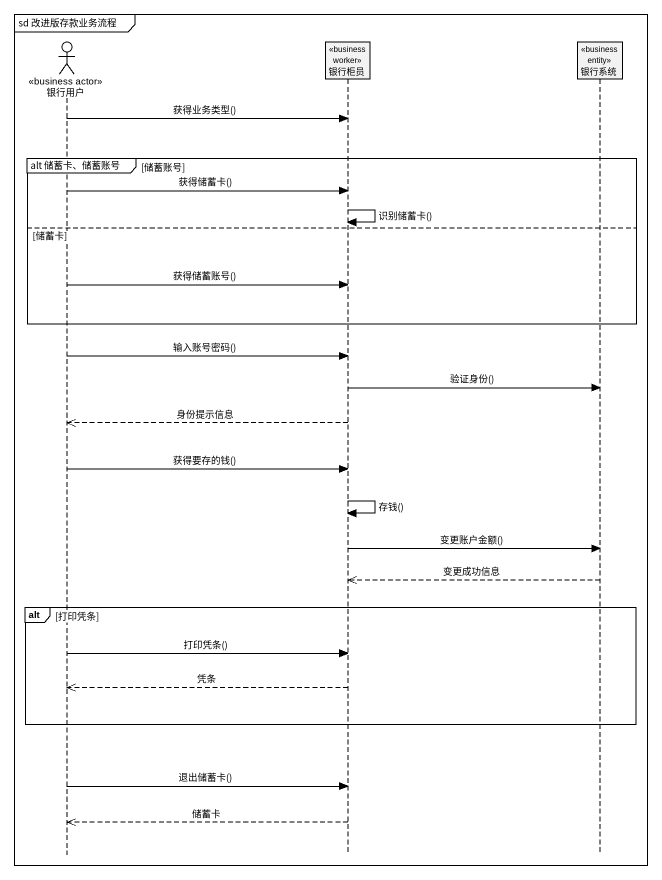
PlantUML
@startuml
mainframe sd 改进版存款业务流程
hide footbox
actor 银行用户 <<business actor>>
participant 银行柜员 <<business worker>>
participant 银行系统 <<business entity>>

银行用户 -> 银行柜员 : 获得业务类型()
group alt 储蓄卡、储蓄账号 [储蓄账号]
  银行用户 -> 银行柜员 : 获得储蓄卡()
  银行柜员 -> 银行柜员 : 识别储蓄卡()
else 储蓄卡
  银行用户 -> 银行柜员 : 获得储蓄账号()
end
银行用户 -> 银行柜员 : 输入账号密码()
银行柜员 -> 银行系统 : 验证身份()
银行柜员 -->> 银行用户 : 身份提示信息
银行用户 -> 银行柜员 : 获得要存的钱()
银行柜员 -> 银行柜员 : 存钱()
银行柜员 -> 银行系统 : 变更账户金额()
银行系统 -->> 银行柜员 : 变更成功信息
alt 打印凭条
  银行用户 -> 银行柜员 : 打印凭条()
  银行柜员 -->> 银行用户 : 凭条
end
银行用户 -> 银行柜员 : 退出储蓄卡()
银行柜员 -->> 银行用户 : 储蓄卡
@enduml
